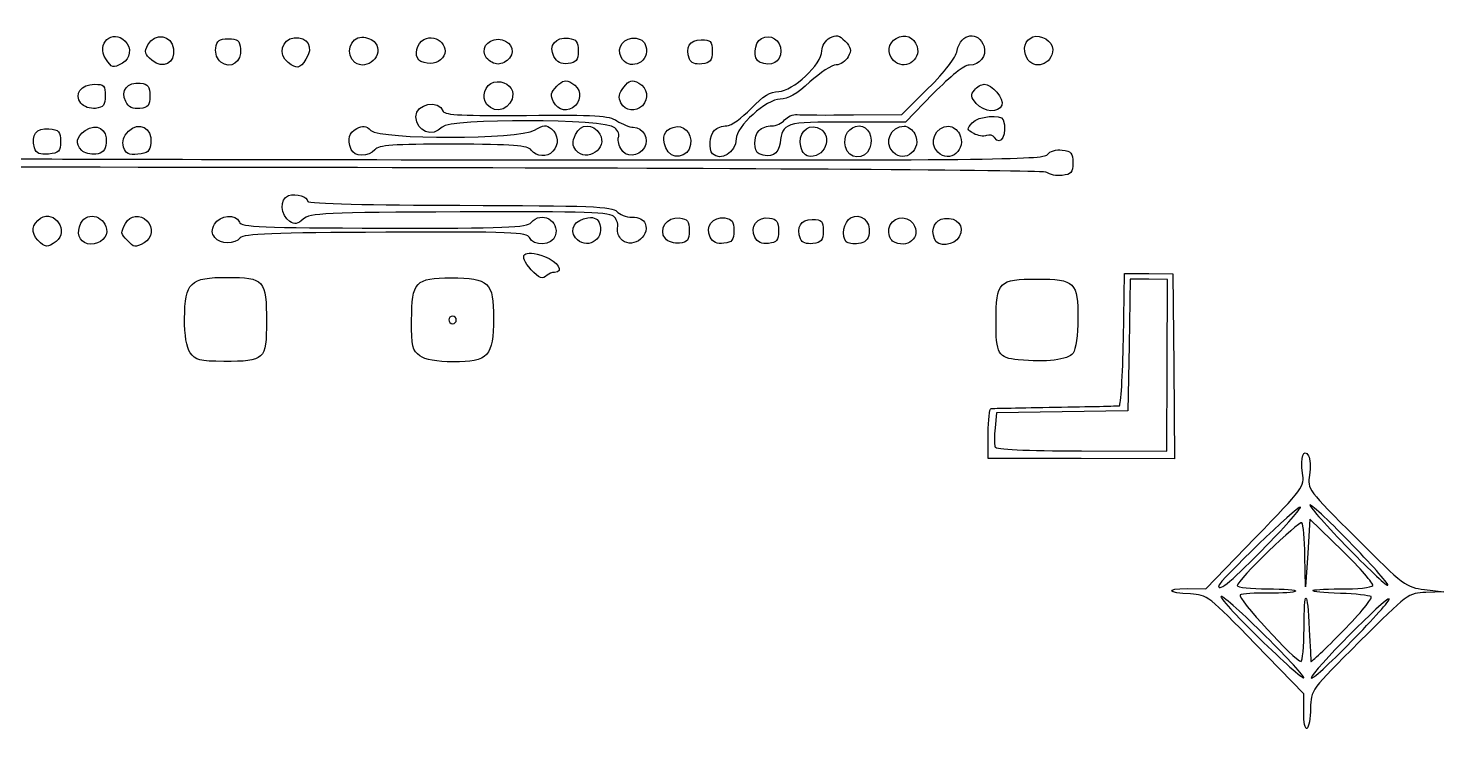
# Model space of a CAD drawing. Extents: x 25 to 242, y 39 to 365.
# Drawn here: x 162.4 to 242.3, y 39.3 to 78.9 of the extents above; entities that cross this region are included whole.
import ezdxf

# ---------------------------------------------------------------- set-up
doc = ezdxf.new("R2010")
doc.units = 0
doc.layers.add('Layer_1', color=7, linetype='CONTINUOUS')

msp = doc.modelspace()

# ---------------------------------------------------------------- linework, layer by layer
at = {"layer": 'Layer_1', "color": 7}
for points in [[(166.797055, 77.173153)], [(169.393225, 77.098053)], [(173.298031, 76.984893)], [(177.091669, 76.968493)], [(180.852086, 76.977493)], [(184.584228, 77.029693)], [(188.30022, 77.220353)], [(192.097203, 77.302853)], [(195.895625, 77.264153)], [(199.748394, 77.150973)], [(203.707019, 76.989073)], [(211.26193, 77.088873)], [(218.79361, 77.229653)], [(165.395625, 74.670343)], [(167.922975, 74.766343)], [(188.31506, 74.604073)], [(192.07597, 74.740413)], [(195.882501, 74.686113)], [(215.9441, 74.659413)], [(216.97644, 72.736843)], [(162.779985, 72.147933)], [(165.444175, 72.003263)], [(167.806295, 72.192913)], [(193.345276, 72.013963)], [(198.411925, 72.154303)], [(206.033027, 72.224613)], [(208.55844, 72.203733)], [(201.046628, 71.822013)], [(211.24581, 71.915213)], [(213.7675, 71.910213)], [(162.965195, 66.937593)], [(165.762335, 66.739953)], [(168.019033, 66.916053)], [(193.312022, 67.080473)], [(195.862497, 67.039373)], [(198.389843, 67.026973)], [(200.914122, 67.111273)], [(203.435811, 67.106273)], [(206.021036, 67.008673)], [(208.60585, 66.840743)], [(211.22226, 66.890673)], [(213.58073, 67.007013)], [(190.807499, 65.275143)], [(186.587601, 62.442353)], [(171.568571, 60.582993)], [(184.526611, 60.412013)], [(218.31284, 60.184023)], [(232.34809, 49.719013)], [(237.19221, 49.730113)], [(239.26119, 46.696943)], [(234.44575, 45.031723)], [(232.27919, 44.590063)]]:
    msp.add_lwpolyline(points, close=True, dxfattribs=at)
for points in [[(213.51896, 75.214223), (211.94453, 73.608893), (208.66052, 73.608893)], [(209.00379, 74.010403), (211.7357, 74.031003), (213.23444, 75.517193)], [(180.651072, 72.062403), (180.651069, 72.062503)], [(195.868531, 72.111853), (195.868531, 72.111703)], [(203.690853, 71.811653), (203.690882, 71.811413)], [(172.954058, 67.091623), (172.954054, 67.091873)], [(224.24715, 61.338883), (224.31625, 65.055513), (225.68216, 65.052513), (227.04807, 65.049513), (227.08807, 59.824393), (227.12807, 54.599293), (221.87082, 54.610393), (216.61357, 54.621493), (216.61788, 56.022343)], [(226.71672, 59.879253), (226.73182, 64.727183), (225.68608, 64.730183), (224.64034, 64.733183), (224.57124, 61.016553), (224.50214, 57.299923), (220.79358, 57.249023), (217.08501, 57.198123), (217.00391, 56.354603)], [(221.88627, 55.043033), (226.702, 55.032733), (226.7171, 59.880693), (226.71672, 59.879253)], [(236.6114, 49.413173), (234.78021, 51.193503), (234.65635, 49.279613), (234.53247, 47.365743), (234.49817, 49.107503)], [(227.86051, 47.272173), (228.90373, 47.269173), (231.69087, 50.140003)], [(241.25122, 47.224193), (242.33219, 47.095413), (241.33263, 47.062413)], [(234.43096, 40.299843), (234.43396, 41.339153), (231.71647, 44.133953)], [(234.43067, 40.299053), (234.43096, 40.299843)]]:
    msp.add_lwpolyline(points, dxfattribs=at)
for points in [[(166.797055, 77.173153), (166.223355, 78.018043), (167.187795, 78.897623), (167.892015, 78.171743)], [(169.180424, 77.970143), (169.555862, 78.684363), (170.538263, 78.526963), (170.624594, 77.738763)], [(173.00882, 77.785123), (173.06864, 78.209963), (173.204649, 78.311323), (173.713376, 78.310243)], [(173.713376, 78.310243), (174.240998, 78.310243), (174.354123, 78.214643), (174.407125, 77.730723)], [(177.091669, 76.968493), (176.514748, 77.403283), (176.728002, 78.287573), (177.429444, 78.369143)], [(177.429444, 78.369143), (178.19078, 78.457643), (178.550658, 77.803763), (178.100827, 77.149203)], [(180.852086, 76.977493), (180.300512, 77.393153), (180.587733, 78.403753), (181.257044, 78.402323)], [(181.257044, 78.402323), (181.529634, 78.402323), (181.868933, 78.256803), (182.011043, 78.080253)], [(184.630227, 78.171103), (185.302406, 78.740173), (186.353553, 77.896203), (185.807774, 77.225673)], [(192.097203, 77.302853), (191.780431, 77.914093), (192.188613, 78.423783), (192.923449, 78.334623)], [(192.923449, 78.334623), (193.372865, 78.280123), (193.466238, 78.157133), (193.464572, 77.622283)], [(195.895625, 77.264153), (195.601525, 77.831613), (196.073197, 78.433373), (196.735772, 78.336033)], [(196.735772, 78.336033), (197.0902, 78.283933), (197.270576, 78.101383), (197.318435, 77.746173)], [(203.707019, 76.989073), (203.319019, 77.150653), (203.391697, 78.086243), (203.810829, 78.325423)], [(203.810829, 78.325423), (204.323059, 78.617743), (204.919216, 78.234123), (204.917279, 77.613403)], [(207.228896, 77.627823), (207.22969, 77.902823), (207.424434, 78.219903), (207.677055, 78.357773)], [(207.677055, 78.357773), (208.044196, 78.558093), (208.19748, 78.525443), (208.53815, 78.174293)], [(211.26193, 77.088873), (210.88491, 77.477493), (210.96105, 78.080163), (211.4187, 78.329873)], [(211.4187, 78.329873), (211.93283, 78.610433), (212.43123, 78.417973), (212.59765, 77.874553)], [(214.85909, 77.638493), (215.05626, 78.632933), (216.0974, 78.787213), (216.38015, 77.863863)], [(218.79361, 77.229653), (218.54079, 77.717443), (218.69157, 78.238543), (219.13583, 78.412163)], [(219.13583, 78.412163), (219.58055, 78.585963), (220.25935, 78.160383), (220.25794, 77.708583)], [(167.892015, 78.171743), (168.269445, 77.782723), (168.192724, 77.180373), (167.733845, 76.929973)], [(169.393225, 77.098053), (168.991551, 77.433253), (168.961957, 77.554533), (169.180424, 77.970143)], [(170.624594, 77.738763), (170.714554, 76.917443), (170.033964, 76.563333), (169.393225, 77.098053)], [(173.298031, 76.984893), (173.077911, 77.150753), (172.963907, 77.466223), (173.00882, 77.785123)], [(174.407125, 77.730723), (174.487355, 76.998253), (173.849465, 76.569313), (173.298031, 76.984893)], [(182.011043, 78.080253), (182.552942, 77.407013), (181.5493, 76.452053), (180.852086, 76.977493)], [(184.584227, 77.029693), (184.227706, 77.178153), (184.254922, 77.853373), (184.630227, 78.171103)], [(188.30022, 77.220353), (187.933057, 77.676493), (188.30262, 78.279643), (188.948566, 78.278233)], [(188.948566, 78.278233), (189.594449, 78.278233), (189.960306, 77.672203), (189.590304, 77.217623)], [(193.464572, 77.622283), (193.462972, 77.081313), (193.370592, 76.965213), (192.898597, 76.910343)], [(197.318435, 77.746173), (197.434265, 76.886513), (196.291905, 76.499513), (195.895625, 77.264153)], [(199.748394, 77.150973), (199.498651, 77.824413), (199.754794, 78.255283), (200.404103, 78.253913)], [(200.404103, 78.253913), (200.961278, 78.253913), (201.03142, 78.180113), (201.029631, 77.606183)], [(201.029631, 77.606183), (201.028031, 77.060883), (200.937031, 76.949303), (200.44832, 76.892733)], [(204.917279, 77.613403), (204.915179, 76.984413), (204.380619, 76.708613), (203.707019, 76.989073)], [(204.788374, 75.333323), (205.573242, 75.330323), (207.226584, 76.886083), (207.228896, 77.627823)], [(208.53815, 78.174293), (208.87882, 77.823163), (208.90986, 77.665843), (208.71254, 77.290453)], [(212.59765, 77.874553), (212.8443, 77.069103), (211.84907, 76.483693), (211.26193, 77.088873)], [(213.23444, 75.517193), (214.19387, 76.468583), (214.77849, 77.231933), (214.85909, 77.638493)], [(216.38015, 77.863863), (216.54386, 77.329273), (216.13589, 76.817333), (215.54712, 76.818573)], [(220.25794, 77.708583), (220.25494, 76.842253), (219.17712, 76.489643), (218.79361, 77.229653)], [(167.733845, 76.929973), (167.187055, 76.631603), (167.160015, 76.638613), (166.797055, 77.173153)], [(178.100827, 77.149203), (177.729921, 76.609513), (177.599121, 76.586063), (177.091669, 76.968493)], [(185.807774, 77.225673), (185.533461, 76.888643), (185.092565, 76.818023), (184.584228, 77.029693)], [(188.944197, 76.877743), (188.741346, 76.877743), (188.451557, 77.032343), (188.30022, 77.220353)], [(189.590304, 77.217623), (189.437796, 77.030253), (189.147049, 76.877323), (188.944197, 76.877743)], [(192.898597, 76.910343), (192.496724, 76.863643), (192.266394, 76.976443), (192.097203, 77.302853)], [(200.44832, 76.892733), (200.078636, 76.849933), (199.825377, 76.943333), (199.748394, 77.150973)], [(208.037936, 76.834703), (207.798936, 76.834703), (207.128733, 76.400313), (206.548597, 75.868263)], [(208.71254, 77.290453), (208.58051, 77.039253), (208.276937, 76.834173), (208.037936, 76.834703)], [(215.54712, 76.818573), (215.26289, 76.818573), (214.5052, 76.219803), (213.51896, 75.214223)], [(188.707988, 75.854943), (189.226306, 75.992683), (189.780929, 75.644573), (189.779487, 75.182343)], [(192.255869, 75.623513), (192.598724, 75.973213), (192.752208, 76.005203), (193.118093, 75.803323)], [(196.049569, 75.576333), (196.373038, 75.983603), (196.498244, 76.017393), (196.88779, 75.802413)], [(165.395625, 74.670343), (164.991115, 75.172893), (165.398625, 75.740473), (166.163155, 75.738863)], [(166.163155, 75.738863), (166.698085, 75.738863), (166.770435, 75.660363), (166.768655, 75.091193)], [(167.922975, 74.766343), (167.606205, 75.377523), (168.014385, 75.887243), (168.749224, 75.798083)], [(168.749224, 75.798083), (169.19864, 75.743583), (169.292014, 75.620603), (169.290347, 75.085773)], [(188.31506, 74.604073), (187.989702, 75.008303), (188.214452, 75.723763), (188.707988, 75.854943)], [(189.779487, 75.182343), (189.776887, 74.374673), (188.807778, 73.991953), (188.31506, 74.604073)], [(192.07597, 74.740413), (191.880991, 75.116623), (191.913014, 75.273833), (192.255869, 75.623513)], [(193.118093, 75.803323), (193.609878, 75.531943), (193.699022, 74.938133), (193.307868, 74.539173)], [(195.882501, 74.686113), (195.720584, 74.998533), (195.760769, 75.212663), (196.049569, 75.576333)], [(196.88779, 75.802413), (197.390851, 75.524843), (197.485058, 74.933733), (197.090395, 74.531203)], [(203.226031, 74.367063), (203.92011, 75.088373), (204.31781, 75.334333), (204.788374, 75.333323)], [(206.548597, 75.868263), (205.801869, 75.183443), (205.312712, 74.901283), (204.873763, 74.902213)], [(215.9441, 74.659413), (215.63685, 75.009433), (215.61694, 75.146463), (215.83453, 75.413773)], [(215.83453, 75.413773), (215.98078, 75.593473), (216.2307, 75.740183), (216.3899, 75.739843)], [(216.3899, 75.739843), (216.83748, 75.739843), (217.52244, 74.924233), (217.38395, 74.557573)], [(166.223105, 74.381183), (165.910975, 74.344683), (165.558675, 74.467783), (165.395625, 74.670343)], [(166.768655, 75.091193), (166.766655, 74.556333), (166.672855, 74.433803), (166.223105, 74.381183)], [(168.724372, 74.373773), (168.322499, 74.327073), (168.092169, 74.439873), (167.922975, 74.766343)], [(169.290347, 75.085773), (169.288747, 74.544773), (169.196367, 74.428683), (168.724372, 74.373773)], [(184.311811, 73.904203), (184.314211, 74.651813), (185.593778, 74.905653), (185.851856, 74.209723)], [(193.307868, 74.539173), (192.91671, 74.140203), (192.338043, 74.234743), (192.07597, 74.740413)], [(197.090395, 74.531203), (196.71225, 74.145493), (196.123552, 74.221023), (195.882501, 74.686113)], [(201.855369, 73.400383), (202.098754, 73.400383), (202.710493, 73.831313), (203.226031, 74.367063)], [(204.873763, 74.902213), (204.106765, 74.905213), (202.382288, 73.348523), (202.380121, 72.653173)], [(217.38395, 74.557573), (217.20903, 74.094393), (216.38922, 74.152393), (215.9441, 74.659413)], [(165.639265, 73.131633), (166.280005, 73.589383), (166.915875, 73.217033), (166.825515, 72.436803)], [(168.080736, 73.088103), (168.663685, 73.682703), (169.44519, 73.277463), (169.347201, 72.431433)], [(185.781005, 73.326933), (185.275926, 72.706383), (184.309261, 73.086223), (184.311811, 73.904203)], [(195.539408, 73.288733), (195.057451, 73.785483), (186.182548, 73.820173), (185.781005, 73.326933)], [(185.851856, 74.209723), (185.928196, 74.003873), (187.029236, 73.951093), (190.543061, 73.984873)], [(190.543061, 73.984873), (194.488631, 74.022773), (195.20826, 73.979873), (195.658769, 73.677243)], [(193.315925, 72.900943), (193.59752, 73.529593), (194.31502, 73.545233), (194.688268, 72.930843)], [(195.658769, 73.677243), (195.947112, 73.483783), (196.361317, 73.320453), (196.579228, 73.314313)], [(204.395049, 73.394913), (204.646724, 73.394913), (204.974762, 73.543953), (205.124019, 73.727363)], [(208.66052, 73.608893), (205.10984, 73.608893), (204.997161, 73.573293), (204.86714, 72.424563)], [(205.124019, 73.727363), (205.273273, 73.910723), (205.592604, 74.044763), (205.833636, 74.025203)], [(205.833636, 74.025203), (206.074672, 74.005603), (207.501242, 73.999003), (209.00379, 74.010403)], [(215.7975, 72.958043), (215.4094, 73.172193), (215.40254, 73.220983), (215.7115, 73.569093)], [(215.7115, 73.569093), (216.04035, 73.939673), (217.35222, 74.067383), (217.46123, 73.739463)], [(217.46123, 73.739463), (217.71599, 72.973063), (217.3224, 72.159133), (216.97644, 72.736843)], [(162.779985, 72.147933), (162.555095, 72.882333), (162.865485, 73.297253), (163.584995, 73.223913)], [(163.584995, 73.223913), (164.159575, 73.165413), (164.240675, 73.076883), (164.238915, 72.510673)], [(165.444175, 72.003263), (165.062525, 72.396673), (165.126225, 72.765103), (165.639265, 73.131633)], [(167.806295, 72.192913), (167.706695, 72.518163), (167.790795, 72.792353), (168.080736, 73.088103)], [(180.651069, 72.062503), (180.427906, 72.664273), (180.515827, 72.993783), (180.964949, 73.238863)], [(180.964949, 73.238863), (181.30995, 73.427113), (181.481453, 73.405393), (181.769211, 73.137003)], [(181.769211, 73.137003), (182.333136, 72.611003), (190.094174, 72.617883), (190.995128, 73.145003)], [(190.995128, 73.145003), (191.521734, 73.453223), (191.675618, 73.465863), (191.958046, 73.224303)], [(191.958046, 73.224303), (192.356072, 72.883863), (192.392282, 72.316223), (192.038966, 71.955863)], [(193.345275, 72.013903), (193.13129, 72.279733), (193.124853, 72.474363), (193.315925, 72.900943)], [(194.688268, 72.930843), (195.174593, 72.130243), (193.933613, 71.283023), (193.345276, 72.013963)], [(195.753175, 72.754033), (195.817705, 72.860423), (195.721505, 73.101013), (195.539408, 73.288733)], [(195.868531, 72.111703), (195.740557, 72.358643), (195.688649, 72.647703), (195.753175, 72.754033)], [(196.579228, 73.314313), (197.145685, 73.298213), (197.502108, 72.650083), (197.207603, 72.171453)], [(198.411925, 72.154303), (198.18508, 72.786023), (198.315985, 73.139643), (198.839246, 73.308653)], [(198.839246, 73.308653), (199.408031, 73.492353), (199.893367, 73.013723), (199.815545, 72.345833)], [(201.046628, 71.822013), (200.81903, 72.056623), (200.890135, 72.865163), (201.162825, 73.143293)], [(201.162825, 73.143293), (201.301959, 73.285213), (201.613606, 73.400883), (201.855369, 73.400383)], [(203.690882, 71.811413), (203.35696, 71.955533), (203.352906, 72.799653), (203.684482, 73.137873)], [(203.684482, 73.137873), (203.823618, 73.279773), (204.143372, 73.395443), (204.395049, 73.394913)], [(206.033027, 72.224613), (205.864308, 72.923113), (206.357451, 73.494023), (206.959127, 73.296753)], [(206.959127, 73.296753), (207.858573, 73.001823), (207.538427, 71.664513), (206.568874, 71.666573)], [(208.55844, 72.203713), (208.40655, 72.832583), (208.77045, 73.385533), (209.33542, 73.384313)], [(209.33542, 73.384313), (209.85036, 73.384313), (210.15118, 72.751083), (209.92558, 72.144133)], [(211.24581, 71.915213), (210.71967, 72.457533), (211.11544, 73.380633), (211.8734, 73.379023)], [(212.46785, 72.946853), (212.91916, 72.076033), (211.91345, 71.227033), (211.24581, 71.915213)], [(211.8734, 73.379023), (212.07739, 73.379023), (212.34488, 73.184103), (212.46785, 72.946853)], [(213.7675, 71.910213), (213.24135, 72.452523), (213.63713, 73.375633), (214.39509, 73.374013)], [(214.98953, 72.941823), (215.44085, 72.071023), (214.43513, 71.222023), (213.7675, 71.910213)], [(214.39509, 73.374013), (214.59907, 73.374013), (214.86656, 73.179093), (214.98953, 72.941823)], [(216.52882, 72.846303), (216.35857, 72.779703), (216.02947, 72.830203), (215.7975, 72.958043)], [(216.9764, 72.736843), (216.9005, 72.863583), (216.69907, 72.912843), (216.52882, 72.846303)], [(163.571695, 71.799533), (163.066605, 71.750433), (162.876045, 71.834233), (162.779985, 72.147933)], [(164.238915, 72.510673), (164.236915, 71.942563), (164.156315, 71.856413), (163.571695, 71.799533)], [(166.231565, 71.796913), (165.941695, 71.762813), (165.587365, 71.855713), (165.444175, 72.003263)], [(166.825515, 72.436803), (166.775215, 72.002623), (166.627505, 71.843473), (166.231565, 71.796913)], [(168.615067, 71.788813), (168.085887, 71.737313), (167.920505, 71.819913), (167.806295, 72.192913)], [(169.347201, 72.431433), (169.292321, 71.957623), (169.160509, 71.841893), (168.615067, 71.788813)], [(181.994449, 72.041803), (181.648945, 71.617333), (180.811346, 71.630083), (180.651072, 72.062403)], [(186.408407, 72.355623), (182.974679, 72.362623), (182.211661, 72.308723), (181.994449, 72.041803)], [(190.82035, 72.023063), (190.604804, 72.290853), (189.842135, 72.348343), (186.408407, 72.355623)], [(192.038966, 71.955863), (191.692468, 71.602463), (191.134138, 71.633253), (190.82035, 72.023063)], [(197.207603, 72.171453), (196.864047, 71.613103), (196.143629, 71.581003), (195.868531, 72.111853)], [(199.815545, 72.345833), (199.724375, 71.563333), (198.675535, 71.420213), (198.411925, 72.154303)], [(202.380121, 72.653173), (202.377721, 71.898473), (201.502021, 71.352613), (201.046628, 71.822013)], [(204.86714, 72.424563), (204.79424, 71.780513), (204.327027, 71.537073), (203.690853, 71.811653)], [(206.568874, 71.666573), (206.31261, 71.666573), (206.118977, 71.868773), (206.033027, 72.224613)], [(209.92558, 72.144133), (209.66373, 71.439623), (208.73321, 71.480193), (208.55844, 72.203733)], [(219.95887, 71.770813), (220.10538, 71.966363), (220.44527, 72.070133), (220.80024, 72.027663)], [(220.80024, 72.027663), (221.30679, 71.967063), (221.39551, 71.859863), (221.3938, 71.310093)], [(219.93132, 70.765843), (219.6467, 71.009283), (161.962925, 71.136573), (114.430579, 70.998573)], [(161.293915, 71.539283), (161.525015, 71.520483), (174.76386, 71.490883), (190.71358, 71.473783)], [(190.71358, 71.473783), (216.43353, 71.446183), (219.74086, 71.479783), (219.95887, 71.770813)], [(221.3938, 71.310093), (221.3918, 70.761663), (221.3022, 70.653363), (220.80096, 70.595503)], [(220.80096, 70.595503), (220.47603, 70.558003), (220.08467, 70.634703), (219.93132, 70.765843)], [(177.111289, 69.453353), (177.569407, 69.601333), (178.203677, 69.406653), (178.202777, 69.118423)], [(177.188779, 67.989333), (176.662893, 68.328663), (176.611903, 69.292063), (177.111289, 69.453353)], [(178.202777, 69.118423), (178.202513, 69.008643), (181.891712, 68.918153), (186.79221, 68.907763)], [(186.79221, 68.907763), (194.171431, 68.892163), (195.41897, 68.843863), (195.642834, 68.565763)], [(162.965195, 66.937563), (162.556925, 67.358383), (162.619945, 67.857103), (163.122165, 68.179653)], [(163.122165, 68.179653), (163.909035, 68.685063), (164.744495, 67.429453), (163.993865, 66.869593)], [(165.388435, 67.891443), (165.776565, 68.629813), (166.852475, 68.272623), (166.849765, 67.406303)], [(167.909365, 67.884643), (168.155997, 68.353853), (168.743848, 68.429343), (169.121281, 68.040293)], [(169.121281, 68.040293), (169.498715, 67.651253), (169.421991, 67.048933), (168.963111, 66.798503)], [(172.938074, 67.846013), (173.212201, 68.367503), (174.161447, 68.447703), (174.340633, 67.964543)], [(174.340633, 67.964543), (174.444366, 67.684833), (175.548014, 67.638793), (182.50278, 67.624003)], [(177.943466, 68.129643), (177.640666, 67.850143), (177.457342, 67.816063), (177.188779, 67.989333)], [(186.796701, 68.534143), (179.146603, 68.502243), (178.305419, 68.463743), (177.943466, 68.129643)], [(182.50278, 67.624003), (189.395038, 67.609403), (190.582527, 67.653003), (190.807587, 67.929573)], [(195.523048, 68.244233), (195.28681, 68.525593), (194.109941, 68.564673), (186.796701, 68.534143)], [(190.807587, 67.929573), (191.37647, 68.628493), (192.444179, 68.045193), (192.174383, 67.182863)], [(193.312022, 67.080473), (192.941782, 67.540423), (193.303822, 68.118353), (194.016262, 68.204633)], [(194.016262, 68.204633), (194.412349, 68.252633), (194.591966, 68.149633), (194.694178, 67.815803)], [(195.697737, 67.642683), (195.751847, 67.794683), (195.673237, 68.065383), (195.523048, 68.244233)], [(195.642834, 68.565763), (195.786162, 68.387693), (196.178507, 68.241403), (196.514716, 68.240723)], [(196.514716, 68.240723), (196.886799, 68.240723), (197.177193, 68.101393), (197.256819, 67.886653)], [(198.389843, 67.026973), (197.974823, 67.542563), (198.470743, 68.279113), (199.175685, 68.194073)], [(199.175685, 68.194073), (199.647334, 68.137173), (199.738901, 68.020693), (199.737213, 67.479703)], [(200.914122, 67.111273), (200.613103, 67.692113), (201.076113, 68.294753), (201.74757, 68.196113)], [(201.74757, 68.196113), (202.161823, 68.135213), (202.260525, 67.995933), (202.258901, 67.474303)], [(203.435811, 67.106273), (203.134789, 67.687083), (203.597799, 68.289753), (204.269256, 68.191113)], [(204.269256, 68.191113), (204.683509, 68.130213), (204.782215, 67.990903), (204.780587, 67.469303)], [(206.021036, 67.008673), (205.771293, 67.682143), (206.027436, 68.113023), (206.676745, 68.111643)], [(206.676745, 68.111643), (207.233921, 68.111643), (207.304064, 68.037843), (207.302276, 67.463923)], [(208.60585, 66.840773), (208.31317, 67.142453), (208.46628, 67.988563), (208.8516, 68.198823)], [(208.8516, 68.198823), (209.40538, 68.501003), (209.99176, 68.018063), (209.89608, 67.338613)], [(211.01429, 67.588083), (211.10589, 68.237663), (211.99059, 68.423373), (212.37957, 67.874683)], [(213.58073, 67.007013), (213.35936, 67.603963), (213.60363, 68.095873), (214.15383, 68.160483)], [(214.15383, 68.160483), (214.87907, 68.245583), (215.29185, 67.733983), (214.97863, 67.138133)], [(165.762335, 66.739953), (165.293505, 66.851343), (165.120975, 67.382673), (165.388435, 67.891443)], [(166.849765, 67.406303), (166.848765, 66.969423), (166.275095, 66.618103), (165.762335, 66.739953)], [(168.019033, 66.916053), (167.629615, 67.317453), (167.626355, 67.346263), (167.909365, 67.884643)], [(172.954054, 67.091873), (172.768867, 67.321923), (172.764745, 67.516313), (172.938074, 67.846013)], [(182.609135, 67.387963), (176.237505, 67.362263), (174.57258, 67.297463), (174.385676, 67.067823)], [(190.723553, 67.082323), (190.612377, 67.382093), (189.697152, 67.416563), (182.609135, 67.387963)], [(192.174383, 67.182863), (192.004978, 66.641413), (190.915069, 66.565883), (190.723553, 67.082323)], [(194.694178, 67.815803), (194.966196, 66.927523), (193.894202, 66.357183), (193.312022, 67.080473)], [(195.862493, 67.039373), (195.717769, 67.219193), (195.643627, 67.490673), (195.697737, 67.642683)], [(197.256819, 67.886653), (197.555658, 67.080813), (196.396235, 66.376303), (195.862497, 67.039373)], [(199.737213, 67.479703), (199.735613, 66.944873), (199.641403, 66.822343), (199.191655, 66.769693)], [(202.258901, 67.474303), (202.257301, 66.933313), (202.164921, 66.817213), (201.692923, 66.762333)], [(204.780587, 67.469303), (204.778987, 66.928313), (204.686607, 66.812213), (204.214612, 66.757343)], [(207.302276, 67.463923), (207.300676, 66.918583), (207.209676, 66.807033), (206.720962, 66.750443)], [(209.89608, 67.338613), (209.84278, 66.960183), (209.67195, 66.794553), (209.28853, 66.749543)], [(211.22226, 66.890673), (211.06799, 66.991453), (210.97441, 67.305303), (211.01429, 67.588083)], [(212.37957, 67.874683), (212.9065, 67.131443), (212.01452, 66.373043), (211.22226, 66.890673)], [(214.97863, 67.138133), (214.708, 66.623253), (213.75615, 66.533983), (213.58073, 67.007013)], [(163.993865, 66.869593), (163.505175, 66.505103), (163.376515, 66.513573), (162.965195, 66.937593)], [(168.963111, 66.798503), (168.436532, 66.511163), (168.408454, 66.514653), (168.019033, 66.916053)], [(174.385676, 67.067823), (174.076754, 66.688273), (173.267983, 66.701853), (172.954058, 67.091623)], [(190.807499, 65.275143), (190.039036, 66.125403), (190.366031, 66.445283), (191.565387, 66.016523)], [(199.191655, 66.769693), (198.89271, 66.734693), (198.531895, 66.850493), (198.389843, 67.026973)], [(201.692923, 66.762333), (201.306557, 66.717433), (201.061307, 66.827333), (200.914122, 67.111273)], [(204.214612, 66.757343), (203.828246, 66.712443), (203.582993, 66.822243), (203.435811, 67.106273)], [(206.720962, 66.750443), (206.351278, 66.707643), (206.098022, 66.801043), (206.021036, 67.008673)], [(209.28853, 66.749543), (208.99515, 66.715143), (208.68795, 66.756543), (208.60585, 66.840743)], [(191.565387, 66.016523), (192.309391, 65.750543), (192.706348, 65.122743), (192.129742, 65.123953)], [(171.247492, 62.522863), (171.253792, 64.548913), (171.560986, 64.844373), (173.656338, 64.839923)], [(173.656338, 64.839923), (175.743972, 64.835923), (175.877359, 64.685433), (175.870075, 62.349583)], [(184.065849, 62.426533), (184.072649, 64.595903), (184.280133, 64.817353), (186.302105, 64.813073)], [(186.302105, 64.813073), (188.436041, 64.808073), (188.695626, 64.560653), (188.689305, 62.533393)], [(191.726469, 64.963223), (191.470739, 64.702373), (191.260691, 64.773643), (190.807499, 65.275143)], [(192.129742, 65.123953), (191.994902, 65.123953), (191.81343, 65.051953), (191.726469, 64.963223)], [(217.05802, 62.388583), (217.06502, 64.600343), (217.20978, 64.747403), (219.37692, 64.742793)], [(219.37692, 64.742793), (221.52081, 64.737793), (221.68796, 64.575663), (221.68149, 62.501323)], [(171.568571, 60.582993), (171.35161, 60.902533), (171.244457, 61.549913), (171.247492, 62.522863)], [(175.870075, 62.349583), (175.863275, 60.171383), (175.782065, 60.095183), (173.472161, 60.100103)], [(184.526611, 60.412013), (184.112895, 60.710683), (184.061203, 60.936663), (184.065849, 62.426533)], [(186.167321, 62.443253), (186.167056, 62.324713), (186.261211, 62.227563), (186.376789, 62.227323)], [(186.378133, 62.658253), (186.262555, 62.658493), (186.167691, 62.561753), (186.167321, 62.443253)], [(186.376789, 62.227323), (186.492367, 62.227083), (186.587233, 62.323823), (186.587601, 62.442353)], [(186.587601, 62.442353), (186.587866, 62.560853), (186.493711, 62.658013), (186.378133, 62.658253)], [(188.689305, 62.533393), (188.682605, 60.381433), (188.39352, 60.068373), (186.416831, 60.072583)], [(218.31284, 60.184023), (217.17762, 60.296923), (217.05218, 60.517293), (217.05802, 62.388583)], [(221.68149, 62.501323), (221.67849, 61.574863), (221.56705, 60.789153), (221.40662, 60.565533)], [(224.02534, 57.596803), (224.10934, 57.610803), (224.20915, 59.294733), (224.24715, 61.338883)], [(173.472161, 60.100103), (172.079768, 60.103103), (171.855914, 60.159903), (171.568571, 60.582993)], [(186.416831, 60.072583), (185.467898, 60.075583), (184.837091, 60.187893), (184.526611, 60.412013)], [(221.40662, 60.565533), (221.13138, 60.181833), (219.88308, 60.027893), (218.31284, 60.184023)], [(220.40509, 57.513203), (222.31223, 57.545103), (223.94134, 57.582803), (224.02534, 57.596803)], [(216.61788, 56.022343), (216.61988, 56.792593), (216.69318, 57.430113), (216.77991, 57.439003)], [(216.77991, 57.439003), (216.86661, 57.448003), (218.49795, 57.481303), (220.40509, 57.513203)], [(217.00391, 56.354603), (216.95931, 55.890683), (216.95601, 55.408053), (216.99691, 55.282163)], [(216.99691, 55.282163), (217.04601, 55.129603), (218.67618, 55.049863), (221.88627, 55.043033)], [(234.35871, 53.796493), (234.2239, 54.684353), (234.42181, 55.238343), (234.70557, 54.767273)], [(234.70557, 54.767273), (234.80257, 54.606273), (234.82532, 54.117063), (234.75617, 53.680133)], [(231.69087, 50.140003), (234.42236, 52.953503), (234.47561, 53.026473), (234.35871, 53.796493)], [(234.75617, 53.680133), (234.63197, 52.895083), (234.66317, 52.853013), (237.40038, 50.119343)], [(234.24078, 51.871713), (234.12074, 51.995493), (229.62066, 47.662333), (229.61991, 47.422243)], [(234.79016, 51.997593), (234.67458, 51.997863), (235.56639, 50.977893), (236.77193, 49.731013)], [(237.19221, 49.730113), (235.98667, 50.976993), (234.90573, 51.997363), (234.79016, 51.997593)], [(232.34809, 49.719013), (233.44365, 50.846753), (234.29537, 51.815493), (234.24078, 51.871713)], [(234.32782, 50.989503), (234.18188, 51.139923), (230.67162, 47.734123), (230.67071, 47.441263)], [(234.49817, 49.107503), (234.47927, 50.065473), (234.40267, 50.912383), (234.32782, 50.989503)], [(229.61991, 47.422243), (229.61891, 47.062253), (230.43335, 47.748003), (232.34809, 49.719013)], [(236.77193, 49.731013), (237.97747, 48.484143), (239.05842, 47.463773), (239.17399, 47.463533)], [(239.17399, 47.463533), (239.28957, 47.463273), (238.39776, 48.483243), (237.19221, 49.730113)], [(237.40038, 50.119343), (240.08506, 47.438053), (240.20351, 47.348993), (241.25122, 47.224193)], [(238.32651, 47.441523), (238.39031, 47.546753), (237.61854, 48.433973), (236.6114, 49.413173)], [(228.03571, 46.970103), (226.71418, 47.026803), (226.57029, 47.274923), (227.86051, 47.272173)], [(230.67071, 47.441263), (230.67044, 47.344963), (231.44243, 47.264593), (232.38632, 47.262583)], [(232.38632, 47.262583), (233.33018, 47.259583), (234.04456, 47.199883), (233.97381, 47.127733)], [(236.5117, 47.005283), (234.42315, 47.083283), (234.4196, 47.258243), (236.5067, 47.253833)], [(234.44572, 45.031713), (234.45272, 47.326813), (234.63899, 47.290933), (234.74354, 44.974313)], [(236.5067, 47.253833), (237.44376, 47.250833), (238.26267, 47.336333), (238.32651, 47.441523)], [(231.71647, 44.133953), (229.06879, 46.856993), (228.97427, 46.929833), (228.03571, 46.970103)], [(229.76447, 46.831013), (229.62615, 46.828013), (230.59716, 45.767333), (231.92226, 44.474203)], [(232.27919, 44.590063), (231.03442, 45.825693), (229.9028, 46.834103), (229.76447, 46.831013)], [(230.83365, 46.913813), (230.62989, 46.785353), (233.9553, 43.165403), (234.27768, 43.164723)], [(232.44394, 47.021053), (231.67325, 47.034553), (230.94863, 46.986253), (230.83365, 46.913813)], [(233.97381, 47.127733), (233.90311, 47.055533), (233.21462, 47.007553), (232.44394, 47.021053)], [(239.26119, 46.696943), (239.10737, 46.855483), (234.85828, 42.555313), (234.8573, 42.240113)], [(238.23246, 46.820153), (238.12162, 46.890753), (237.34727, 46.974063), (236.5117, 47.005283)], [(236.64694, 44.878503), (237.62981, 45.875773), (238.3433, 46.749503), (238.23246, 46.820153)], [(237.11332, 44.282783), (238.35458, 45.548783), (239.32112, 46.635193), (239.26119, 46.696943)], [(241.33263, 47.062413), (240.34961, 47.030013), (240.28754, 46.984013), (237.5839, 44.288073)], [(234.27768, 43.164723), (234.36698, 43.164533), (234.44255, 44.004693), (234.44575, 45.031723)], [(234.74354, 44.974313), (234.78584, 44.037663), (234.82924, 43.224943), (234.84014, 43.168293)], [(234.84014, 43.168293), (234.85104, 43.111593), (235.66406, 43.881213), (236.64694, 44.878503)], [(231.92226, 44.474203), (233.24737, 43.181133), (234.379, 42.172703), (234.43697, 42.233293)], [(234.43697, 42.233293), (234.49497, 42.293893), (233.52395, 43.354433), (232.27919, 44.590063)], [(237.5839, 44.288073), (234.83607, 41.548073), (234.83472, 41.546243), (234.81485, 40.519083)], [(234.8573, 42.240113), (234.85677, 42.097563), (235.87206, 43.016753), (237.11332, 44.282783)], [(234.61121, 39.375633), (234.51014, 39.311933), (234.42889, 39.727453), (234.43067, 40.299053)], [(234.81485, 40.519083), (234.80385, 39.953903), (234.71228, 39.439343), (234.61121, 39.375633)]]:
    msp.add_open_spline(points, degree=3, dxfattribs=at)

doc.saveas('drawing.dxf')
